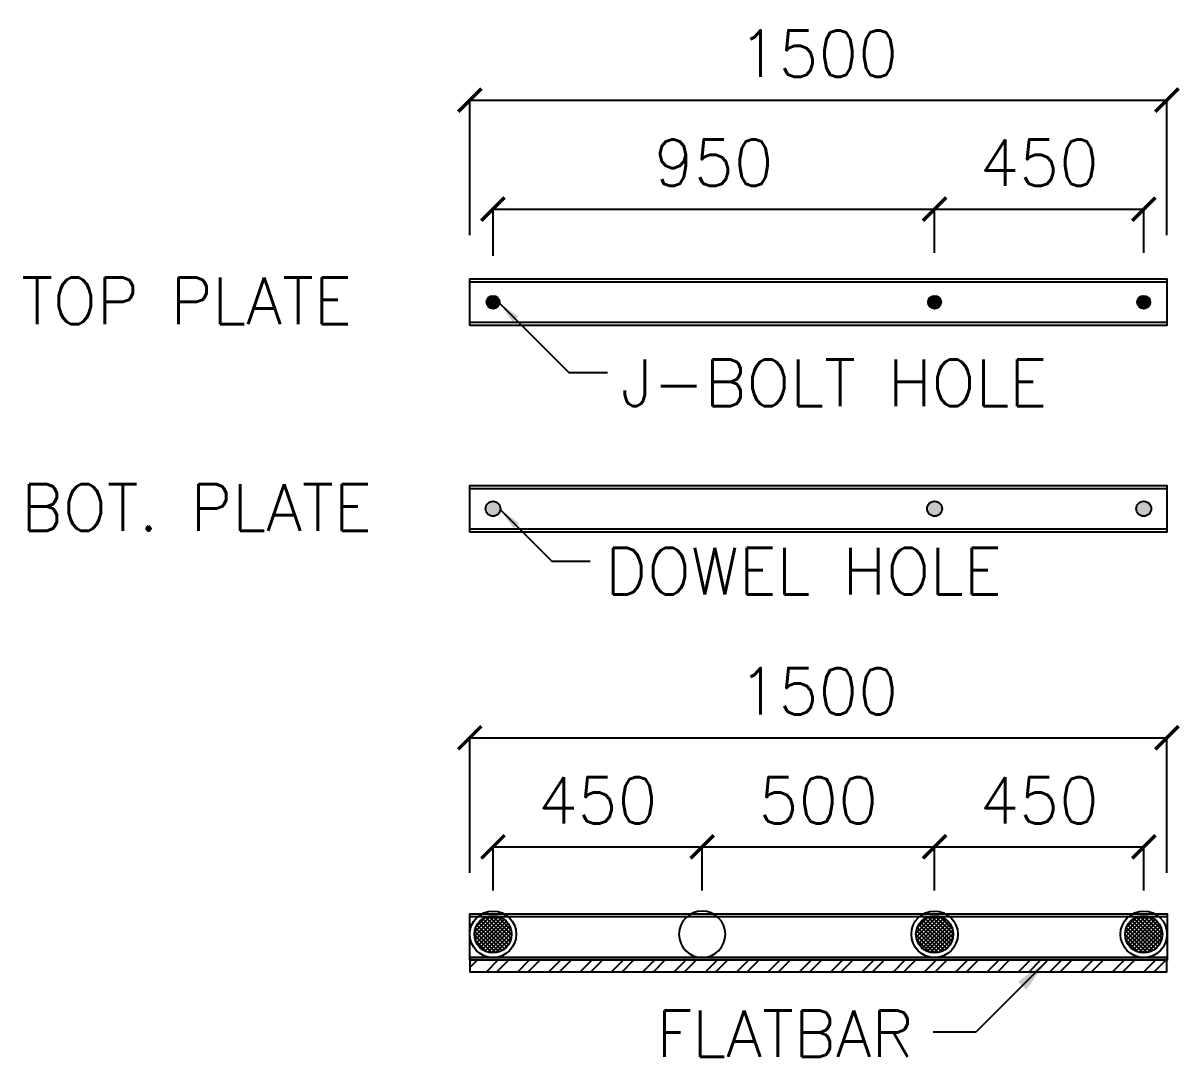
# Model space of a CAD drawing. Header units: inches. Extents: x 33 to 4252, y 11 to 9278.
# Drawn here: x 1044 to 3532, y 7054 to 9278 of the extents above; entities that cross this region are included whole.
import ezdxf

# ---------------------------------------------------------------- set-up
doc = ezdxf.new("R2010")
doc.units = ezdxf.units.IN
doc.header["$MEASUREMENT"] = 0
doc.layers.get('Defpoints').update_dxf_attribs({"color": 36, "true_color": 0x703800})
for name, color, linetype in [('0-S1', 1, 'Continuous'), ('A-BAMBOO POLE', 2, 'Continuous'), ('A-DIMENSIONS', 30, 'Continuous'), ('A-Hatch', 8, 'Continuous'), ('A-Main Text', 3, 'Continuous'), ('A-Specifications', 2, 'Continuous'), ('AR-Bamboo Stud', 2, 'Continuous'), ('AR-Flatbar', 143, 'Continuous'), ('AR-FURNITURES', 9, 'Continuous'), ('AR-Panels', 4, 'Continuous'), ('AR-Timber Plate', 3, 'Continuous'), ('Screw Dowel', 140, 'Continuous'), ('Screw J-Bolt', 64, 'Continuous')]:
    doc.layers.add(name, color=color, linetype=linetype)
doc.layers.add('VP', color=7, linetype='Continuous', plot=False)
doc.styles.add('LEROY', font='simplex.shx')
doc.dimstyles.new('DIM100', dxfattribs={"dimscale": 0, "dimtxt": 220, "dimasz": 180, "dimexe": 220, "dimexo": 250, "dimgap": 1, "dimtad": 1, "dimtoh": 1, "dimlfac": 0.001, "dimzin": 1, "dimdsep": 46, "dimtxsty": 'LEROY', "dimblk1": 'ORIGIN', "dimblk2": 'ORIGIN', "dimsah": 1, "dimcen": 0.18, "dimclrd": 30, "dimclre": 30, "dimclrt": 7, "dimazin": 0, "dimtfac": 1, "dimtix": 1, "dimtmove": 1, "dimatfit": 3, "dimfxl": 1, "dimtvp": 1, "dimtolj": 2, "dimtzin": 0, "dimarcsym": 0})

# ---------------------------------------------------------------- blocks, each defined once
blk = doc.blocks.new('bps1')
at = {"layer": 'AR-FURNITURES'}
h = blk.add_hatch(dxfattribs=at)
h.set_pattern_fill('ANSI37', color=256, scale=2)
h.set_pattern_definition([(45, (0, 0), (-4.490128, 4.490128), []), (135, (0, 0), (-4.490128, -4.490128), [])])
edge = h.paths.add_edge_path()
edge.add_ellipse((30825.3, -11129.5), major_axis=(-28.3, 28.3), ratio=1, start_angle=0, end_angle=360, ccw=False)
at = {"layer": 'A-BAMBOO POLE', "linetype": 'Continuous'}
blk.add_circle((30825.3, -11129.5), 50, dxfattribs=at)
at = {"layer": 'AR-FURNITURES', "linetype": 'Continuous', "extrusion": (0, 0, -1)}
blk.add_ellipse((30825.3, -11129.5), major_axis=(-28.3, 28.3), ratio=1, start_param=2.356935, end_param=8.64012, dxfattribs=at)
blk = doc.blocks.new('bpns1')
at = {"layer": 'A-BAMBOO POLE', "linetype": 'Continuous'}
blk.add_circle((31425.3, -11129.1), 50, dxfattribs=at)
blk = doc.blocks.new('PANEL 1500')
at = {"layer": 'AR-Timber Plate'}
blk.add_lwpolyline([(11464, 24798.5), (11464, 24886.5), (12964, 24886.5), (12964, 24798.5)], close=True, dxfattribs=at)
at = {"layer": 'VP'}
blk.add_lwpolyline([(11464, 24792.5), (11464, 24892.5), (12964, 24892.5), (12964, 24792.5)], close=True, dxfattribs=at)
at = {"layer": 'AR-Bamboo Stud', "rotation": 90}
for p in [(384.4, -5976.8), (1334.4, -5976.8), (1784.4, -5976.8)]:
    blk.add_blockref('bps1', p, dxfattribs=at)
at = {"layer": 'AR-Bamboo Stud', "xscale": -1, "rotation": 270}
blk.add_blockref('bpns1', (23093, -6576.8), dxfattribs=at)
blk = doc.blocks.new('_ArchTick')
at = {"color": 0, "linetype": 'ByBlock', "const_width": 0.15}
blk.add_lwpolyline([(-0.5, -0.5), (0.5, 0.5)], dxfattribs=at)
blk = doc.blocks.new('*D29')
at = {"layer": 'A-DIMENSIONS', "color": 30, "transparency": 16777216}
for p, q in [((2054.7, 7411.9), (2054.7, 7506.1)), ((2054.7, 7506.1), (2504.7, 7506.1)), ((2504.7, 7411.9), (2504.7, 7506.1))]:
    blk.add_line(p, q, dxfattribs=at)
at = {"layer": 'Defpoints', "color": 0, "transparency": 16777216}
for p in [(2504.7, 7506.1), (2054.7, 7311.9), (2504.7, 7311.9)]:
    blk.add_point(p, dxfattribs=at)
at = {"layer": 'A-DIMENSIONS', "color": 30, "transparency": 16777216, "xscale": 50, "yscale": 50, "zscale": 50, "rotation": 180}
blk.add_blockref('_ArchTick', (2054.7, 7506.1), dxfattribs=at)
at = {"layer": 'A-DIMENSIONS', "color": 30, "transparency": 16777216, "xscale": 50, "yscale": 50, "zscale": 50}
blk.add_blockref('_ArchTick', (2504.7, 7506.1), dxfattribs=at)
at = {"layer": 'A-DIMENSIONS', "color": 3, "transparency": 16777216, "insert": (2279.7, 7606.1), "char_height": 100, "attachment_point": 5, "style": 'LEROY'}
blk.add_mtext('\\A2;450', dxfattribs=at)
blk = doc.blocks.new('*D30')
at = {"layer": 'A-DIMENSIONS', "color": 30, "transparency": 16777216}
for p, q in [((2004.7, 7449.9), (2004.7, 7740.7)), ((2004.7, 7740.7), (3504.7, 7740.7)), ((3504.7, 7449.9), (3504.7, 7740.7))]:
    blk.add_line(p, q, dxfattribs=at)
at = {"layer": 'Defpoints', "color": 0, "transparency": 16777216}
for p in [(3504.7, 7740.7), (2004.7, 7349.9), (3504.7, 7349.9)]:
    blk.add_point(p, dxfattribs=at)
at = {"layer": 'A-DIMENSIONS', "color": 30, "transparency": 16777216, "xscale": 50, "yscale": 50, "zscale": 50, "rotation": 180}
blk.add_blockref('_ArchTick', (2004.7, 7740.7), dxfattribs=at)
at = {"layer": 'A-DIMENSIONS', "color": 30, "transparency": 16777216, "xscale": 50, "yscale": 50, "zscale": 50}
blk.add_blockref('_ArchTick', (3504.7, 7740.7), dxfattribs=at)
at = {"layer": 'A-DIMENSIONS', "color": 3, "transparency": 16777216, "insert": (2754.7, 7840.7), "char_height": 100, "attachment_point": 5, "style": 'LEROY'}
blk.add_mtext('\\A2;1500', dxfattribs=at)
blk = doc.blocks.new('*D31')
at = {"layer": 'A-DIMENSIONS', "color": 30, "transparency": 16777216}
for p, q in [((2504.7, 7411.9), (2504.7, 7506.1)), ((2504.7, 7506.1), (3004.7, 7506.1)), ((3004.7, 7411.9), (3004.7, 7506.1))]:
    blk.add_line(p, q, dxfattribs=at)
at = {"layer": 'Defpoints', "color": 0, "transparency": 16777216}
for p in [(3004.7, 7506.1), (2504.7, 7311.9), (3004.7, 7311.9)]:
    blk.add_point(p, dxfattribs=at)
at = {"layer": 'A-DIMENSIONS', "color": 30, "transparency": 16777216, "xscale": 50, "yscale": 50, "zscale": 50, "rotation": 180}
blk.add_blockref('_ArchTick', (2504.7, 7506.1), dxfattribs=at)
at = {"layer": 'A-DIMENSIONS', "color": 30, "transparency": 16777216, "xscale": 50, "yscale": 50, "zscale": 50}
blk.add_blockref('_ArchTick', (3004.7, 7506.1), dxfattribs=at)
at = {"layer": 'A-DIMENSIONS', "color": 3, "transparency": 16777216, "insert": (2754.7, 7606.1), "char_height": 100, "attachment_point": 5, "style": 'LEROY'}
blk.add_mtext('\\A2;500', dxfattribs=at)
blk = doc.blocks.new('*D39')
at = {"layer": 'A-DIMENSIONS', "color": 30, "transparency": 16777216}
for p, q in [((3004.7, 7411.9), (3004.7, 7506.1)), ((3004.7, 7506.1), (3454.7, 7506.1)), ((3454.7, 7411.9), (3454.7, 7506.1))]:
    blk.add_line(p, q, dxfattribs=at)
at = {"layer": 'Defpoints', "color": 0, "transparency": 16777216}
for p in [(3454.7, 7506.1), (3004.7, 7311.9), (3454.7, 7311.9)]:
    blk.add_point(p, dxfattribs=at)
at = {"layer": 'A-DIMENSIONS', "color": 30, "transparency": 16777216, "xscale": 50, "yscale": 50, "zscale": 50, "rotation": 180}
blk.add_blockref('_ArchTick', (3004.7, 7506.1), dxfattribs=at)
at = {"layer": 'A-DIMENSIONS', "color": 30, "transparency": 16777216, "xscale": 50, "yscale": 50, "zscale": 50}
blk.add_blockref('_ArchTick', (3454.7, 7506.1), dxfattribs=at)
at = {"layer": 'A-DIMENSIONS', "color": 3, "transparency": 16777216, "insert": (3229.7, 7606.1), "char_height": 100, "attachment_point": 5, "style": 'LEROY'}
blk.add_mtext('\\A2;450', dxfattribs=at)
blk = doc.blocks.new('*D41')
at = {"layer": 'A-DIMENSIONS', "color": 30, "transparency": 16777216}
for p, q in [((2004.7, 8821.8), (2004.7, 9112.6)), ((2004.7, 9112.6), (3504.7, 9112.6)), ((3504.7, 8821.8), (3504.7, 9112.6))]:
    blk.add_line(p, q, dxfattribs=at)
at = {"layer": 'Defpoints', "color": 0, "transparency": 16777216}
for p in [(3504.7, 9112.6), (2004.7, 8721.8), (3504.7, 8721.8)]:
    blk.add_point(p, dxfattribs=at)
at = {"layer": 'A-DIMENSIONS', "color": 30, "transparency": 16777216, "xscale": 50, "yscale": 50, "zscale": 50, "rotation": 180}
blk.add_blockref('_ArchTick', (2004.7, 9112.6), dxfattribs=at)
at = {"layer": 'A-DIMENSIONS', "color": 30, "transparency": 16777216, "xscale": 50, "yscale": 50, "zscale": 50}
blk.add_blockref('_ArchTick', (3504.7, 9112.6), dxfattribs=at)
at = {"layer": 'A-DIMENSIONS', "color": 3, "transparency": 16777216, "insert": (2754.7, 9212.6), "char_height": 100, "attachment_point": 5, "style": 'LEROY'}
blk.add_mtext('\\A2;1500', dxfattribs=at)
blk = doc.blocks.new('*D42')
at = {"layer": 'A-DIMENSIONS', "color": 30, "transparency": 16777216}
for p, q in [((2054.7, 8777.8), (2054.7, 8878.1)), ((2054.7, 8878.1), (3004.7, 8878.1)), ((3004.7, 8783.8), (3004.7, 8878.1))]:
    blk.add_line(p, q, dxfattribs=at)
at = {"layer": 'Defpoints', "color": 0, "transparency": 16777216}
for p in [(3004.7, 8878.1), (2054.7, 8677.8), (3004.7, 8683.8)]:
    blk.add_point(p, dxfattribs=at)
at = {"layer": 'A-DIMENSIONS', "color": 30, "transparency": 16777216, "xscale": 50, "yscale": 50, "zscale": 50, "rotation": 180}
blk.add_blockref('_ArchTick', (2054.7, 8878.1), dxfattribs=at)
at = {"layer": 'A-DIMENSIONS', "color": 30, "transparency": 16777216, "xscale": 50, "yscale": 50, "zscale": 50}
blk.add_blockref('_ArchTick', (3004.7, 8878.1), dxfattribs=at)
at = {"layer": 'A-DIMENSIONS', "color": 3, "transparency": 16777216, "insert": (2529.7, 8978.1), "char_height": 100, "attachment_point": 5, "style": 'LEROY'}
blk.add_mtext('\\A2;950', dxfattribs=at)
blk = doc.blocks.new('*D43')
at = {"layer": 'A-DIMENSIONS', "color": 30, "transparency": 16777216}
for p, q in [((3004.7, 8783.8), (3004.7, 8878.1)), ((3004.7, 8878.1), (3454.7, 8878.1)), ((3454.7, 8783.8), (3454.7, 8878.1))]:
    blk.add_line(p, q, dxfattribs=at)
at = {"layer": 'Defpoints', "color": 0, "transparency": 16777216}
for p in [(3454.7, 8878.1), (3004.7, 8683.8), (3454.7, 8683.8)]:
    blk.add_point(p, dxfattribs=at)
at = {"layer": 'A-DIMENSIONS', "color": 30, "transparency": 16777216, "xscale": 50, "yscale": 50, "zscale": 50, "rotation": 180}
blk.add_blockref('_ArchTick', (3004.7, 8878.1), dxfattribs=at)
at = {"layer": 'A-DIMENSIONS', "color": 30, "transparency": 16777216, "xscale": 50, "yscale": 50, "zscale": 50}
blk.add_blockref('_ArchTick', (3454.7, 8878.1), dxfattribs=at)
at = {"layer": 'A-DIMENSIONS', "color": 3, "transparency": 16777216, "insert": (3229.7, 8978.1), "char_height": 100, "attachment_point": 5, "style": 'LEROY'}
blk.add_mtext('\\A2;450', dxfattribs=at)
blk = doc.blocks.new('srthtfghjfghtrrdre')
at = {"layer": 'Screw J-Bolt'}
h = blk.add_hatch(color=256, dxfattribs=at)
h.dxf.hatch_style = 1
h.paths.add_polyline_path([(91218.9, 31514.7, 1), (91190.9, 31514.7, 1)])
blk.add_circle((91204.9, 31514.7), 14, dxfattribs=at)
blk = doc.blocks.new('_ORIGIN')
at = {"color": 0, "linetype": 'ByBlock'}
blk.add_line((-0.5, 0), (-1, 0), dxfattribs=at)
blk.add_circle((0, 0), 0.5, dxfattribs=at)
blk = doc.blocks.new('32mm Hole')
at = {"layer": 'Screw Dowel'}
h = blk.add_hatch(color=256, dxfattribs=at)
h.dxf.hatch_style = 1
h.paths.add_polyline_path([(92138.9, 31231.2, 1), (92170.9, 31231.2, 1)])
blk.add_circle((92154.9, 31231.2), 16, dxfattribs=at)

msp = doc.modelspace()

# ---------------------------------------------------------------- hatches: boundary and pattern name
at = {"layer": 'A-Hatch'}
h = msp.add_hatch(dxfattribs=at)
h.set_pattern_fill('ANSI32', color=8, scale=5)
h.set_pattern_definition([(45, (-43004.802, 3343.697), (-33.67596, 33.67596), []), (45, (-42982.35, 3343.697), (-33.67596, 33.67596), [])])
h.paths.add_polyline_path([(3504.7, 7261.9), (2004.7, 7261.9), (2004.7, 7236.9), (3504.7, 7236.9)])

# ---------------------------------------------------------------- linework, layer by layer
at = {"layer": '0-S1', "elevation": -18333.7}
msp.add_lwpolyline([(3504.7, 7261.9), (2004.7, 7261.9), (2004.7, 7236.9), (3504.7, 7236.9)], close=True, dxfattribs=at)
at = {"layer": 'AR-Flatbar', "const_width": 5, "elevation": -18333.7}
msp.add_lwpolyline([(2004.7, 7267.9), (3504.7, 7267.9)], dxfattribs=at)
at = {"layer": 'AR-Timber Plate', "elevation": -18333.7}
for points in [[(2004.7, 8633.8), (2004.7, 8721.8), (3504.7, 8721.8), (3504.7, 8633.8)], [(2004.7, 8189.2), (2004.7, 8277.2), (3504.7, 8277.2), (3504.7, 8189.2)]]:
    msp.add_lwpolyline(points, close=True, dxfattribs=at)
at = {"layer": 'VP', "elevation": -18333.7}
for points in [[(2004.7, 8627.8), (2004.7, 8727.8), (3504.7, 8727.8), (3504.7, 8627.8)], [(2004.7, 8183.2), (2004.7, 8283.2), (3504.7, 8283.2), (3504.7, 8183.2)]]:
    msp.add_lwpolyline(points, close=True, dxfattribs=at)

# ---------------------------------------------------------------- block references
at = {"layer": 'AR-Panels'}
for name, p in [('srthtfghjfghtrrdre', (-89150.2, -22836.9, -18333.7)), ('srthtfghjfghtrrdre', (-88200.2, -22836.9, -18333.7)), ('srthtfghjfghtrrdre', (-87750.2, -22836.9, -18333.7)), ('32mm Hole', (-90100.2, -22997.8, -18333.7)), ('32mm Hole', (-89150.2, -22997.8, -18333.7)), ('32mm Hole', (-88700.2, -22997.8, -18333.7)), ('PANEL 1500', (-9459.2, -17530.6, -18333.7))]:
    msp.add_blockref(name, p, dxfattribs=at)

# ---------------------------------------------------------------- texts
at = {"layer": 'A-Main Text', "ltscale": 0.2, "char_height": 100, "attachment_point": 3, "style": 'LEROY'}
for s, insert in [('\\pxql;TOP PLATE', (2105.8, 8730.7, -18333.7)), ('\\pxql;BOT. PLATE', (2105.8, 8286.1, -18333.7))]:
    msp.add_mtext_dynamic_manual_height_columns(s, width=1066.299, gutter_width=0.3, heights=[0], dxfattribs=dict(at, insert=insert))
at = {"layer": 'A-Specifications', "ltscale": 0.2, "char_height": 100, "attachment_point": 3, "style": 'LEROY'}
for s, width, gutter_width, insert in [('\\pxql;J-BOLT HOLE', 1066.299, 0.3, (3396.1, 8554.4, -18333.7)), ('\\pxql;DOWEL HOLE', 1010.881, 0.3, (3307.2, 8149.1, -18333.7)), ('FLATBAR', 751.472, 0.5, (2959.2, 7154.1, -18333.7))]:
    msp.add_mtext_dynamic_manual_height_columns(s, width=width, gutter_width=gutter_width, heights=[0], dxfattribs=dict(at, insert=insert))

# ---------------------------------------------------------------- dimensions: what is measured, and where the dimension line sits
at = {"layer": 'A-DIMENSIONS'}
for base, p1, p2, picture, middle in [((3504.7, 9112.6, -18333.7), (2004.7, 8721.8, -18333.7), (3504.7, 8721.8, -18333.7), '*D41', (2754.7, 9212.6, -18333.7)), ((3004.7, 8878.1, -18333.7), (2054.7, 8677.8, -18333.7), (3004.7, 8683.8, -18333.7), '*D42', (2529.7, 8978.1, -18333.7)), ((3454.7, 8878.1, -18333.7), (3004.7, 8683.8, -18333.7), (3454.7, 8683.8, -18333.7), '*D43', (3229.7, 8978.1, -18333.7)), ((3504.7, 7740.7, -18333.7), (2004.7, 7349.9, -18333.7), (3504.7, 7349.9, -18333.7), '*D30', (2754.7, 7840.7, -18333.7)), ((2504.7, 7506.1, -18333.7), (2054.7, 7311.9, -18333.7), (2504.7, 7311.9, -18333.7), '*D29', (2279.7, 7606.1, -18333.7)), ((3004.7, 7506.1, -18333.7), (2504.7, 7311.9, -18333.7), (3004.7, 7311.9, -18333.7), '*D31', (2754.7, 7606.1, -18333.7)), ((3454.7, 7506.1, -18333.7), (3004.7, 7311.9, -18333.7), (3454.7, 7311.9, -18333.7), '*D39', (3229.7, 7606.1, -18333.7))]:
    dim = msp.add_linear_dim(base=base, p1=p1, p2=p2, dimstyle='DIM100', override={"dimscale": 1, "dimtxt": 100, "dimasz": 50, "dimexe": 0, "dimexo": 100, "dimgap": 50, "dimdec": 0, "dimlfac": 1, "dimblk1": 'ArchTick', "dimblk2": 'ArchTick', "dimclrt": 3, "dimlwd": -1, "dimlwe": -1}, dxfattribs=at)
    dim.commit()
    dim.dimension.update_dxf_attribs({"geometry": picture, "text_midpoint": middle})

# ---------------------------------------------------------------- leaders
at = {"layer": '0-S1', "ltscale": 0.2}
for points, override in [([(2067.8, 8676.7, -18333.7), (2218.1, 8526.4, -18333.7), (2300.9, 8526.4, -18333.7)], {"dimscale": 0.05, "dimasz": 1000, "dimtad": 0, "dimclrd": 256}), ([(2069.7, 8232.2, -18333.7), (2181, 8121, -18333.7), (2263.7, 8121, -18333.7)], {"dimscale": 0.05, "dimasz": 1000, "dimtad": 0, "dimclrd": 256}), ([(3246.2, 7260.4, -18333.7), (3093.2, 7107.4, -18333.7), (3001.5, 7107.4, -18333.7)], {"dimscale": 0.05, "dimasz": 1500, "dimtad": 0, "dimclrd": 256})]:
    msp.add_leader(points, dimstyle='DIM100', override=override, dxfattribs=at)

doc.saveas('drawing.dxf')
